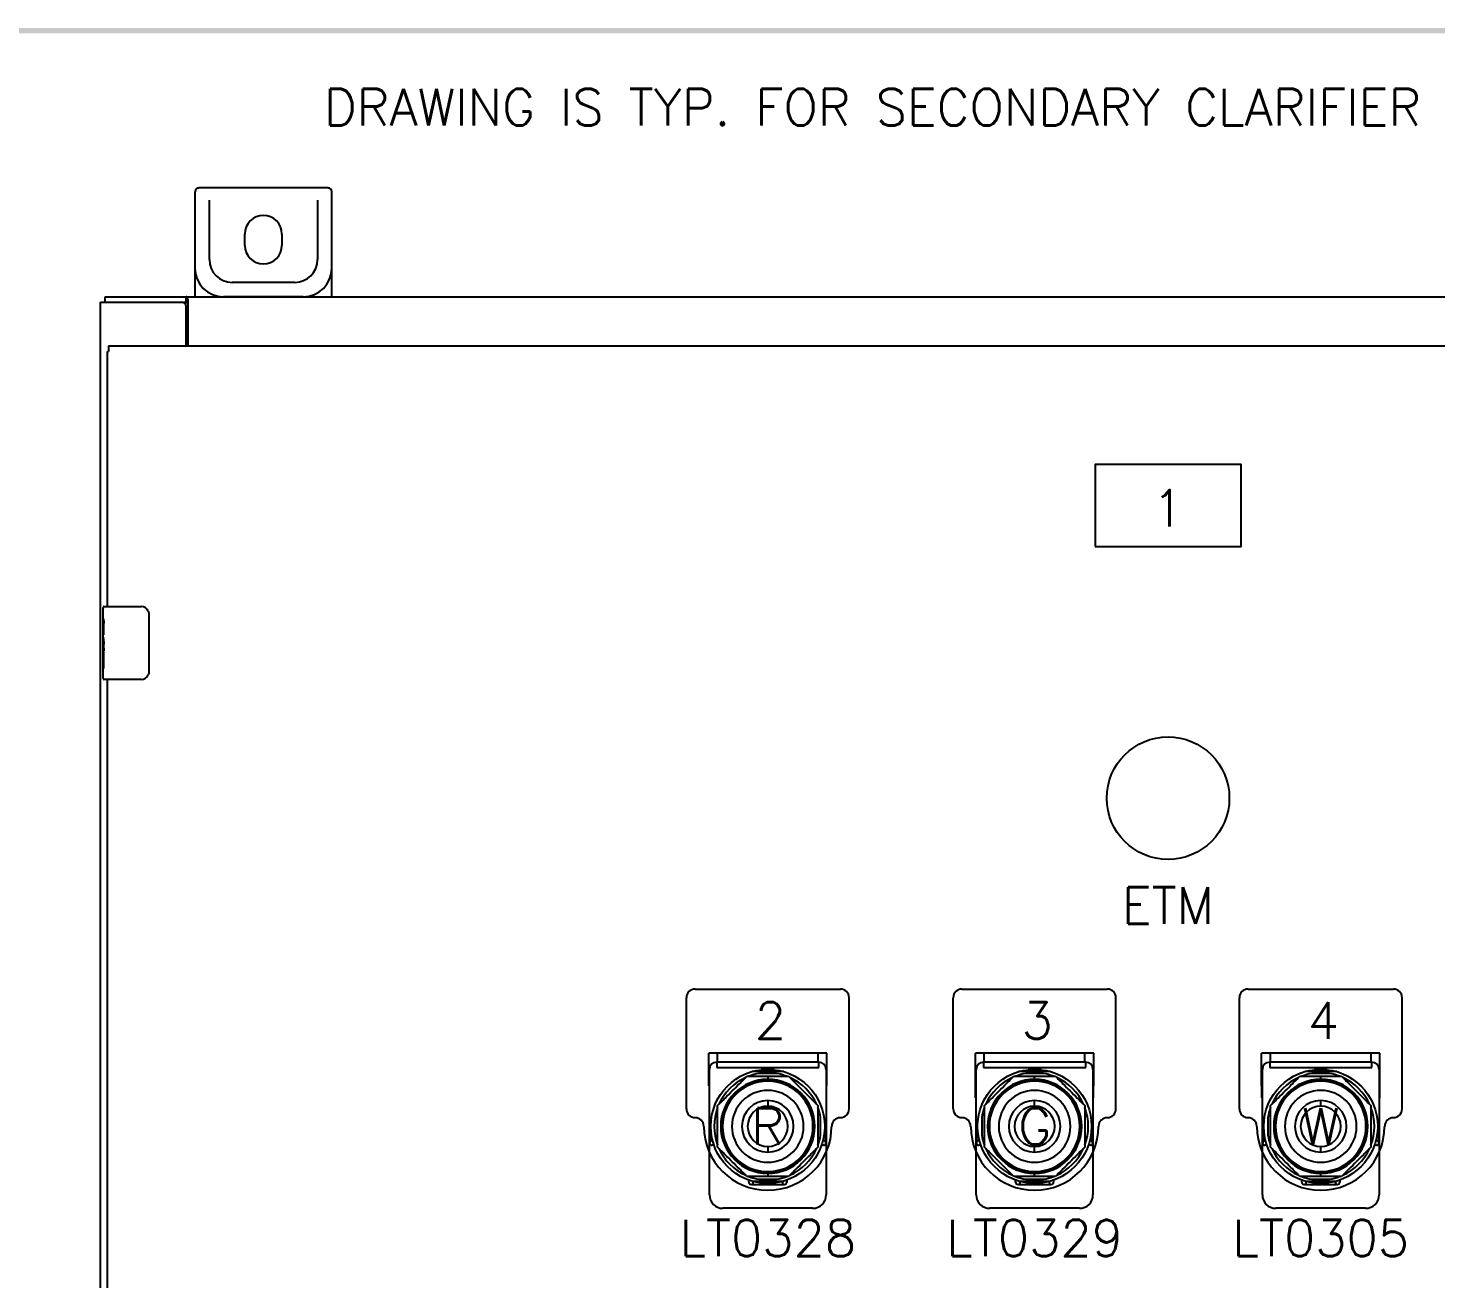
# Model space of a CAD drawing. Header units: inches. Extents: x 0 to 99.3, y 0 to 66.2.
# Drawn here: x 36.88 to 56.18, y 49.02 to 66.17 of the extents above; entities that cross this region are included whole.
import ezdxf
from ezdxf.enums import TextEntityAlignment as Align

# ---------------------------------------------------------------- set-up
doc = ezdxf.new("R2010")
doc.units = ezdxf.units.IN
doc.header["$MEASUREMENT"] = 0
for name, color, linetype in [('PNPD', 7, 'Continuous'), ('PNPG', 72, 'Continuous'), ('PRTG', 130, 'Continuous'), ('PSYMS', 7, 'Continuous'), ('PTAG', 150, 'Continuous')]:
    doc.layers.add(name, color=color, linetype=linetype)
doc.styles.get("Standard").update_dxf_attribs({"font": 'romans.shx'})
doc.styles.add('WD', font='romans.shx')

# ---------------------------------------------------------------- blocks, each defined once
blk = doc.blocks.new('S&L Title Block V2')
at = {"color": 2}
blk.add_trace([(0, 22.5875), (0.025, 22.5625), (33.9, 22.5875), (33.875, 22.5625)], dxfattribs=at)
for tag, height, p in [('TITLE#1', 0.15, (31.1101, 1.7386)), ('TITLE#2', 0.1, (31.1294, 1.58))]:
    blk.add_attdef(tag, text='', height=height).set_placement(p, align=Align.CENTER)
for tag, p, height in [('DRAWNBY', (28.9679, 0.7345), 0.1), ('SCALE', (30.6441, 0.7308), 0.1), ('CHKBY', (28.9754, 0.4287), 0.1), ('DATE', (30.6526, 0.4486), 0.1), ('SH#', (32.9927, 0.197), 0.125)]:
    blk.add_attdef(tag, p, '', height=height)
blk.add_attdef('JOB#', text='', height=0.125).set_placement((32.8299, 0.1952), align=Align.RIGHT)
at = {"flags": 9}
blk.add_attdef('WD_TB', (0, 0), '', height=0.1, dxfattribs=at)
blk = doc.blocks.new('PNL3CF9')
at = {"layer": 'PSYMS'}
blk.add_circle((0, 0), 0.84, dxfattribs=at)
at = {"style": 'WD', "width": 0.9, "flags": 8}
blk.add_attdef('P_TAG1', text='', height=0.125, dxfattribs=at).set_placement((0, 0), align=Align.MIDDLE_CENTER)
for tag, p in [('RATING1', (0, -0.28125)), ('RATING2', (0, -0.4375))]:
    blk.add_attdef(tag, text='', height=0.125, dxfattribs=at).set_placement(p, align=Align.CENTER)
blk = doc.blocks.new('9001KT38LGG31')
at = {"color": 7, "linetype": 'Continuous', "lineweight": 25}
for p, q in [((1.62, 2.129), (0, 2.129)), ((0, 1.68), (0, 2.129)), ((1.62, 1.68), (1.62, 2.129)), ((0.11, 2.004), (0.11, 1.932)), ((1.51, 2.004), (0.11, 2.004)), ((0.11, 1.932), (1.51, 1.932)), ((1.51, 1.932), (1.51, 2.004)), ((0.01, 0.185), (0.01, 1.904)), ((1.029, 1.874), (0.591, 1.874)), ((0.931, 1.849), (0.689, 1.849)), ((0.81, 1.769), (0.81, 1.812)), ((0.81, 1.744), (0.81, 1.754)), ((1.61, 1.904), (1.61, 0.185)), ((0.01, 1.68), (0, 1.68)), ((0.001, 1.516), (0.001, 1.68)), ((1.62, 1.68), (1.61, 1.68)), ((1.619, 1.516), (1.619, 1.68)), ((0.001, 1.516), (0.01, 1.516)), ((0.81, 1.4), (0.81, 1.478)), ((1.61, 1.516), (1.619, 1.516)), ((0.085, 1.245), (0.085, 1.003)), ((0.015, 1.085), (0.015, 0.906)), ((0.165, 1.124), (0.18, 1.124)), ((1.44, 1.124), (1.455, 1.124)), ((1.605, 0.906), (1.605, 1.085)), ((0.044, 0.926), (0.054, 0.926)), ((0.073, 0.864), (0.044, 0.864)), ((0.81, 0.77), (0.81, 0.848)), ((1.576, 0.864), (1.547, 0.864)), ((1.566, 0.926), (1.576, 0.926)), ((0.55, 0.358), (0.55, 0.387)), ((0.689, 0.399), (0.931, 0.399)), ((0.81, 0.494), (0.81, 0.504)), ((0.81, 0.437), (0.81, 0.479)), ((1.07, 0.387), (1.07, 0.358)), ((0.591, 0.374), (1.029, 0.374)), ((0.592, 0.329), (0.783, 0.329)), ((0.612, 0.368), (0.612, 0.358)), ((0.837, 0.329), (1.028, 0.329)), ((1.008, 0.358), (1.008, 0.368)), ((1.425, 0), (0.195, 0))]:
    blk.add_line(p, q, dxfattribs=at)
at = {"color": 8, "linetype": 'Continuous', "lineweight": 25}
for p, q in [((0.12, 2.004), (0.12, 2.129)), ((1.5, 2.004), (1.5, 2.129))]:
    blk.add_line(p, q, dxfattribs=at)
blk.add_circle((0.81, 1.124), 0.781)
at = {"color": 7, "linetype": 'Continuous', "lineweight": 25}
for centre, radius, start, end in [((0.11, 1.904), 0.1, 90, 180), ((1.51, 1.904), 0.1, 0, 90), ((0.81, 1.124), 0.735, 114.2887, 155.7113), ((0.81, 1.124), 0.645, 90, 270), ((0.81, 1.124), 0.63, 90, 270), ((0.81, 1.124), 0.62, 90, 270), ((0.81, 1.124), 0.735, 99.4621, 110.7113), ((0.81, 1.733), 0.188, 63.0553, 116.9447), ((0.81, 1.124), 0.645, 270, 90), ((0.81, 1.124), 0.63, 270, 90), ((0.81, 1.124), 0.62, 270, 90), ((0.81, 1.124), 0.735, 69.2887, 80.5379), ((0.81, 1.124), 0.735, 24.2887, 65.7113), ((0.81, 1.124), 0.492, 90, 270), ((0.81, 1.124), 0.492, 270, 90), ((0.81, 1.124), 0.735, 159.2887, 170.5379), ((0.81, 1.124), 0.354, 90, 270), ((0.81, 1.124), 0.276, 90, 270), ((0.81, 1.124), 0.354, 270, 90), ((0.81, 1.124), 0.276, 270, 90), ((0.81, 1.124), 0.735, 339.2887, 20.7113), ((0.201, 1.124), 0.19, 151.4973, 208.5027), ((1.419, 1.124), 0.19, 331.4973, 28.5027), ((0.81, 1.124), 0.735, 189.4621, 200.7113), ((0.044, 0.895), 0.031, 90.0046, 269.9954), ((0.81, 1.124), 0.735, 204.2887, 245.7113), ((0.81, 1.124), 0.735, 294.2887, 335.7113), ((1.576, 0.895), 0.031, 270.0046, 89.9954), ((0.81, 1.124), 0.735, 249.2887, 260.5379), ((0.81, 1.124), 0.735, 279.4621, 290.7113), ((0.581, 0.358), 0.031, 180.0046, 359.9954), ((0.81, 0.515), 0.188, 243.0553, 296.9447), ((1.039, 0.358), 0.031, 180.0046, 359.9954), ((0.195, 0.185), 0.185, 180, 270), ((1.425, 0.185), 0.185, 270, 0)]:
    blk.add_arc(centre, radius, start, end, dxfattribs=at)
for points, knots in [([(0.123, 1.409), (0.159, 1.445), (0.193, 1.479), (0.259, 1.546), (0.292, 1.578), (0.356, 1.642), (0.388, 1.675), (0.455, 1.741), (0.489, 1.775), (0.525, 1.812)], [0, 0, 0, 0, 0.25, 0.25, 0.5, 0.5, 0.75, 0.75, 1, 1, 1, 1]), ([(0.525, 1.812), (0.577, 1.812), (0.625, 1.812), (0.719, 1.812), (0.764, 1.812), (0.81, 1.812)], [0, 0, 0, 0, 0.5, 0.5, 1, 1, 1, 1]), ([(0.81, 1.812), (0.856, 1.812), (0.901, 1.812), (0.995, 1.812), (1.043, 1.812), (1.095, 1.812)], [0, 0, 0, 0, 0.5, 0.5, 1, 1, 1, 1]), ([(1.095, 1.812), (1.131, 1.775), (1.165, 1.741), (1.232, 1.675), (1.264, 1.642), (1.328, 1.578), (1.361, 1.546), (1.427, 1.479), (1.461, 1.445), (1.498, 1.409)], [0, 0, 0, 0, 0.25, 0.25, 0.5, 0.5, 0.75, 0.75, 1, 1, 1, 1]), ([(0.123, 0.839), (0.123, 0.891), (0.123, 0.939), (0.123, 1.033), (0.123, 1.078), (0.123, 1.17), (0.123, 1.215), (0.123, 1.309), (0.123, 1.357), (0.123, 1.409)], [0, 0, 0, 0, 0.25, 0.25, 0.5, 0.5, 0.75, 0.75, 1, 1, 1, 1]), ([(1.498, 1.409), (1.498, 1.357), (1.498, 1.309), (1.498, 1.215), (1.498, 1.17), (1.498, 1.078), (1.498, 1.033), (1.498, 0.939), (1.498, 0.891), (1.498, 0.839)], [0, 0, 0, 0, 0.25, 0.25, 0.5, 0.5, 0.75, 0.75, 1, 1, 1, 1]), ([(0.525, 0.437), (0.489, 0.473), (0.455, 0.507), (0.388, 0.573), (0.356, 0.606), (0.292, 0.67), (0.259, 0.702), (0.193, 0.769), (0.159, 0.803), (0.123, 0.839)], [0, 0, 0, 0, 0.25, 0.25, 0.5, 0.5, 0.75, 0.75, 1, 1, 1, 1]), ([(1.498, 0.839), (1.461, 0.803), (1.427, 0.769), (1.361, 0.702), (1.328, 0.67), (1.264, 0.606), (1.232, 0.573), (1.165, 0.507), (1.131, 0.473), (1.095, 0.437)], [0, 0, 0, 0, 0.25, 0.25, 0.5, 0.5, 0.75, 0.75, 1, 1, 1, 1]), ([(0.81, 0.437), (0.764, 0.437), (0.719, 0.437), (0.625, 0.437), (0.577, 0.437), (0.525, 0.437)], [0, 0, 0, 0, 0.5, 0.5, 1, 1, 1, 1]), ([(1.095, 0.437), (1.043, 0.437), (0.995, 0.437), (0.901, 0.437), (0.856, 0.437), (0.81, 0.437)], [0, 0, 0, 0, 0.5, 0.5, 1, 1, 1, 1])]:
    blk.add_open_spline(points, degree=3, knots=knots, dxfattribs=at)
blk = doc.blocks.new('9001KP1G31')
at = {"color": 7, "linetype": 'Continuous', "lineweight": 25}
for p, q in [((1.62, 2.129), (0, 2.129)), ((0, 1.68), (0, 2.129)), ((1.62, 1.68), (1.62, 2.129)), ((0.11, 2.004), (0.11, 1.932)), ((1.51, 2.004), (0.11, 2.004)), ((0.11, 1.932), (1.51, 1.932)), ((1.51, 1.932), (1.51, 2.004)), ((0.01, 0.185), (0.01, 1.904)), ((1.029, 1.874), (0.591, 1.874)), ((0.931, 1.849), (0.689, 1.849)), ((0.81, 1.812), (0.81, 1.769)), ((0.81, 1.754), (0.81, 1.744)), ((1.61, 1.904), (1.61, 0.185)), ((0.01, 1.68), (0, 1.68)), ((1.62, 1.68), (1.61, 1.68)), ((0.81, 1.478), (0.81, 1.4)), ((1.535, 1.003), (1.535, 1.245)), ((0.015, 1.085), (0.015, 0.906)), ((0.18, 1.124), (0.165, 1.124)), ((1.455, 1.124), (1.44, 1.124)), ((1.605, 0.906), (1.605, 1.085)), ((0.044, 0.926), (0.054, 0.926)), ((0.073, 0.864), (0.044, 0.864)), ((0.81, 0.848), (0.81, 0.77)), ((1.576, 0.864), (1.547, 0.864)), ((1.566, 0.926), (1.576, 0.926)), ((0.55, 0.358), (0.55, 0.387)), ((0.689, 0.399), (0.931, 0.399)), ((0.81, 0.504), (0.81, 0.494)), ((0.81, 0.479), (0.81, 0.437)), ((1.07, 0.387), (1.07, 0.358)), ((0.591, 0.374), (1.029, 0.374)), ((0.592, 0.329), (0.783, 0.329)), ((0.612, 0.368), (0.612, 0.358)), ((0.837, 0.329), (1.028, 0.329)), ((1.008, 0.358), (1.008, 0.368)), ((1.425, 0), (0.195, 0))]:
    blk.add_line(p, q, dxfattribs=at)
at = {"color": 8, "linetype": 'Continuous', "lineweight": 25}
for p, q in [((0.12, 2.004), (0.12, 2.129)), ((1.5, 2.004), (1.5, 2.129))]:
    blk.add_line(p, q, dxfattribs=at)
blk.add_circle((0.81, 1.124), 0.781)
at = {"color": 7, "linetype": 'Continuous', "lineweight": 25}
for centre, radius, start, end in [((0.11, 1.904), 0.1, 90, 180), ((1.51, 1.904), 0.1, 0, 90), ((0.81, 1.124), 0.735, 114.2887, 155.7113), ((0.81, 1.124), 0.645, 90, 270), ((0.81, 1.124), 0.63, 90, 270), ((0.81, 1.124), 0.62, 90, 270), ((0.81, 1.124), 0.735, 99.4621, 110.7113), ((0.81, 1.733), 0.188, 63.0553, 116.9447), ((0.81, 1.124), 0.645, 270, 90), ((0.81, 1.124), 0.63, 270, 90), ((0.81, 1.124), 0.62, 270, 90), ((0.81, 1.124), 0.735, 69.2887, 80.5379), ((0.81, 1.124), 0.735, 24.2887, 65.7113), ((0.81, 1.124), 0.492, 90, 270), ((0.81, 1.124), 0.492, 270, 90), ((0.81, 1.124), 0.735, 159.2887, 200.7113), ((0.81, 1.124), 0.354, 90, 270), ((0.81, 1.124), 0.276, 90, 270), ((0.81, 1.124), 0.354, 270, 90), ((0.81, 1.124), 0.276, 270, 90), ((0.81, 1.124), 0.735, 9.4621, 20.7113), ((0.201, 1.124), 0.19, 151.4973, 208.5027), ((1.419, 1.124), 0.19, 331.4973, 28.5027), ((0.81, 1.124), 0.735, 339.2887, 350.5379), ((0.044, 0.895), 0.031, 90.0046, 269.9954), ((0.81, 1.124), 0.735, 204.2887, 245.7113), ((0.81, 1.124), 0.735, 294.2887, 335.7113), ((1.576, 0.895), 0.031, 270.0046, 89.9954), ((0.81, 1.124), 0.735, 249.2887, 260.5379), ((0.81, 1.124), 0.735, 279.4621, 290.7113), ((0.581, 0.358), 0.031, 180.0046, 359.9954), ((0.81, 0.515), 0.188, 243.0553, 296.9447), ((1.039, 0.358), 0.031, 180.0046, 359.9954), ((0.195, 0.185), 0.185, 180, 270), ((1.425, 0.185), 0.185, 270, 0)]:
    blk.add_arc(centre, radius, start, end, dxfattribs=at)
for points, knots in [([(0.123, 1.409), (0.159, 1.445), (0.193, 1.479), (0.259, 1.546), (0.292, 1.578), (0.356, 1.642), (0.388, 1.675), (0.455, 1.741), (0.489, 1.775), (0.525, 1.812)], [0, 0, 0, 0, 0.25, 0.25, 0.5, 0.5, 0.75, 0.75, 1, 1, 1, 1]), ([(0.525, 1.812), (0.577, 1.812), (0.625, 1.812), (0.719, 1.812), (0.764, 1.812), (0.81, 1.812)], [0, 0, 0, 0, 0.5, 0.5, 1, 1, 1, 1]), ([(0.81, 1.812), (0.856, 1.812), (0.901, 1.812), (0.995, 1.812), (1.043, 1.812), (1.095, 1.812)], [0, 0, 0, 0, 0.5, 0.5, 1, 1, 1, 1]), ([(1.095, 1.812), (1.131, 1.775), (1.165, 1.741), (1.232, 1.675), (1.264, 1.642), (1.328, 1.578), (1.361, 1.546), (1.427, 1.479), (1.461, 1.445), (1.498, 1.409)], [0, 0, 0, 0, 0.25, 0.25, 0.5, 0.5, 0.75, 0.75, 1, 1, 1, 1]), ([(0.123, 0.839), (0.123, 0.891), (0.123, 0.939), (0.123, 1.033), (0.123, 1.078), (0.123, 1.17), (0.123, 1.215), (0.123, 1.309), (0.123, 1.357), (0.123, 1.409)], [0, 0, 0, 0, 0.25, 0.25, 0.5, 0.5, 0.75, 0.75, 1, 1, 1, 1]), ([(1.498, 1.409), (1.498, 1.357), (1.498, 1.309), (1.498, 1.215), (1.498, 1.17), (1.498, 1.078), (1.498, 1.033), (1.498, 0.939), (1.498, 0.891), (1.498, 0.839)], [0, 0, 0, 0, 0.25, 0.25, 0.5, 0.5, 0.75, 0.75, 1, 1, 1, 1]), ([(0.525, 0.437), (0.489, 0.473), (0.455, 0.507), (0.388, 0.573), (0.356, 0.606), (0.292, 0.67), (0.259, 0.702), (0.193, 0.769), (0.159, 0.803), (0.123, 0.839)], [0, 0, 0, 0, 0.25, 0.25, 0.5, 0.5, 0.75, 0.75, 1, 1, 1, 1]), ([(1.498, 0.839), (1.461, 0.803), (1.427, 0.769), (1.361, 0.702), (1.328, 0.67), (1.264, 0.606), (1.232, 0.573), (1.165, 0.507), (1.131, 0.473), (1.095, 0.437)], [0, 0, 0, 0, 0.25, 0.25, 0.5, 0.5, 0.75, 0.75, 1, 1, 1, 1]), ([(0.81, 0.437), (0.764, 0.437), (0.719, 0.437), (0.625, 0.437), (0.577, 0.437), (0.525, 0.437)], [0, 0, 0, 0, 0.5, 0.5, 1, 1, 1, 1]), ([(1.095, 0.437), (1.043, 0.437), (0.995, 0.437), (0.901, 0.437), (0.856, 0.437), (0.81, 0.437)], [0, 0, 0, 0, 0.5, 0.5, 1, 1, 1, 1])]:
    blk.add_open_spline(points, degree=3, knots=knots, dxfattribs=at)
blk = doc.blocks.new('_NPXXD3_RING_NAMETAG')
at = {"layer": 'PNPG'}
for p, q in [((-1.006, 1.009), (0.986, 1.009)), ((-1.125, -0.635), (-1.125, 0.89)), ((1.105, -0.635), (1.105, 0.89))]:
    blk.add_line(p, q, dxfattribs=at)
for centre, radius, start, end in [((-1.006, 0.89), 0.119, 90, 180), ((0.986, 0.89), 0.119, 0, 90), ((-1.006, -0.635), 0.119, 180, 270), ((-1.006, -0.874), 0.119, 0, 90), ((0.986, -0.874), 0.119, 90, 180), ((0.986, -0.635), 0.119, 270, 0), ((-0.01, -0.874), 0.876, 180, 0)]:
    blk.add_arc(centre, radius, start, end, dxfattribs=at)
blk = doc.blocks.new('NPXXD3')
at = {"style": 'WD'}
for tag, height, width, flags, p in [('DESC1', 0.125, 0.9, 8, (0, 0.125)), ('DESC2', 0.125, 0.9, 8, (0, -0.062)), ('DESC3', 0.125, 0.9, 8, (0, -0.25)), ('ASSYCODE', 0.01, 0.9, 9, (0.328, -0.109)), ('MFG', 0.01, 0.9, 9, (0.328, -0.077)), ('CAT', 0.01, 0.9, 9, (0.328, -0.093)), ('POS2', 0.1, 0.7, 8, (0, -0.391))]:
    blk.add_attdef(tag, text='', height=height, dxfattribs=dict(at, width=width, flags=flags)).set_placement(p, align=Align.CENTER)
at = {"style": 'WD', "width": 0.7, "flags": 8}
blk.add_attdef('POS1', text='', height=0.1, dxfattribs=at).set_placement((-0.312, -0.516), align=Align.RIGHT)
blk.add_attdef('POS3', (0.312, -0.516), '', height=0.1, dxfattribs=at)
blk = doc.blocks.new('SCE-42XEL3112SS6LP')
at = {"linetype": 'Continuous'}
for p, q in [((2.859, 2.627), (2.859, 44.477)), ((2.859, 44.477), (3.974, 44.477)), ((2.922, 44.477), (2.922, 44.552)), ((2.922, 44.552), (34.171, 44.552)), ((3.974, 44.477), (4.031, 44.477)), ((4.031, 44.477), (4.031, 44.552)), ((4.034, 43.877), (4.034, 44.417)), ((4.061, 43.877), (4.061, 44.509)), ((2.967, 43.877), (2.967, 43.802)), ((2.967, 43.877), (32.016, 43.877)), ((2.954, 40.302), (2.954, 43.802)), ((2.954, 43.802), (2.967, 43.802)), ((2.894, 40.143), (2.894, 40.287)), ((2.894, 39.887), (2.894, 40.14)), ((2.909, 40.302), (3.419, 40.302)), ((3.519, 40.202), (3.519, 39.402)), ((2.903, 40.085), (2.894, 40.085)), ((2.904, 39.917), (2.904, 40.074)), ((2.894, 39.917), (2.904, 39.917)), ((2.894, 39.317), (2.894, 39.885)), ((2.897, 39.854), (2.894, 39.854)), ((2.904, 39.734), (2.904, 39.787)), ((2.894, 39.723), (2.903, 39.723)), ((2.894, 39.687), (2.904, 39.687)), ((2.894, 39.624), (2.904, 39.624)), ((2.904, 39.456), (2.904, 39.687)), ((2.894, 39.456), (2.904, 39.456)), ((3.419, 39.302), (2.909, 39.302)), ((2.954, 24.052), (2.954, 39.302))]:
    blk.add_line(p, q, dxfattribs=at)
for points in [[(4.05, 44.531), (4.048, 44.533), (4.047, 44.536), (4.046, 44.538), (4.045, 44.54), (4.044, 44.542), (4.043, 44.544), (4.042, 44.545), (4.041, 44.547), (4.039, 44.548), (4.038, 44.549), (4.037, 44.55), (4.036, 44.551), (4.035, 44.551), (4.033, 44.552), (4.032, 44.552), (4.031, 44.552)], [(4.041, 44.469), (4.04, 44.471), (4.039, 44.472), (4.038, 44.473), (4.037, 44.474), (4.036, 44.475), (4.035, 44.476), (4.034, 44.476), (4.033, 44.477), (4.032, 44.477), (4.031, 44.477)], [(4.061, 44.456), (4.06, 44.456), (4.058, 44.456), (4.057, 44.456), (4.056, 44.456), (4.055, 44.457), (4.054, 44.457), (4.053, 44.457), (4.052, 44.458), (4.05, 44.459), (4.049, 44.46), (4.048, 44.461), (4.047, 44.462), (4.046, 44.463), (4.045, 44.464), (4.044, 44.465), (4.043, 44.467), (4.041, 44.469)], [(4.061, 44.509), (4.06, 44.51), (4.059, 44.512), (4.057, 44.514), (4.056, 44.516), (4.055, 44.518), (4.054, 44.52), (4.053, 44.523), (4.052, 44.526), (4.05, 44.531)], [(2.894, 40.143), (2.894, 40.14), (2.895, 40.136), (2.895, 40.13), (2.897, 40.124), (2.898, 40.117), (2.899, 40.11), (2.901, 40.101), (2.902, 40.093)], [(3.512, 40.238), (3.514, 40.233), (3.516, 40.227), (3.517, 40.221), (3.518, 40.215), (3.519, 40.208), (3.519, 40.202)], [(2.902, 40.093), (2.903, 40.083), (2.904, 40.074)], [(2.894, 39.887), (2.894, 39.88), (2.895, 39.872), (2.895, 39.864), (2.897, 39.855)], [(2.897, 39.855), (2.9, 39.828), (2.901, 39.819), (2.902, 39.811), (2.903, 39.802), (2.903, 39.794), (2.904, 39.787)], [(2.904, 39.734), (2.903, 39.727), (2.903, 39.721), (2.903, 39.715), (2.902, 39.709), (2.901, 39.703), (2.901, 39.698)], [(3.519, 39.402), (3.519, 39.396), (3.518, 39.39), (3.517, 39.383), (3.516, 39.377), (3.514, 39.372), (3.512, 39.366)]]:
    blk.add_lwpolyline(points, dxfattribs=at)
for centre, radius, start, end in [((3.974, 44.417), 0.06, 0, 90), ((2.909, 40.287), 0.015, 90, 180), ((3.419, 40.202), 0.1, 21.1999, 90), ((3.419, 39.402), 0.1, 270, 338.7946), ((2.909, 39.317), 0.015, 180, 270)]:
    blk.add_arc(centre, radius, start, end, dxfattribs=at)
blk.add_ellipse((3.094, 39.72), major_axis=(0.2, 0), ratio=0.432808, start_param=3.141593, end_param=3.403409, dxfattribs=at)
blk = doc.blocks.new('FEET')
at = {"color": 7, "linetype": 'Continuous'}
for p, q in [((39.168, 62.486), (39.168, 63.925)), ((40.992, 63.976), (39.219, 63.976)), ((41.043, 62.486), (41.043, 63.925)), ((39.363, 63.81), (39.363, 62.994)), ((40.847, 63.81), (40.847, 62.994)), ((39.851, 63.189), (39.851, 63.345)), ((40.359, 63.345), (40.359, 63.189)), ((40.535, 62.681), (39.676, 62.681)), ((39.558, 62.486), (40.652, 62.486))]:
    blk.add_line(p, q, dxfattribs=at)
for centre, radius, start, end in [((39.219, 63.925), 0.0508, 90, 180), ((40.992, 63.925), 0.0508, 0, 90), ((40.105, 63.345), 0.254, 0, 180), ((40.105, 63.189), 0.254, 180, 0), ((39.676, 62.994), 0.312, 180, 270), ((40.535, 62.994), 0.312, 270, 0), ((39.558, 62.876), 0.391, 180, 270), ((40.652, 62.876), 0.391, 270, 0)]:
    blk.add_arc(centre, radius, start, end, dxfattribs=at)

msp = doc.modelspace()

# ---------------------------------------------------------------- linework, layer by layer
at = {"layer": 'PNPG'}
msp.add_lwpolyline([(51.5058, 59.0601), (53.5058, 59.0601), (53.5058, 60.1851), (51.5058, 60.1851)], close=True, dxfattribs=at)

# ---------------------------------------------------------------- block references
at = {"xscale": 2.929396860719451, "yscale": 2.929396860719451, "zscale": 2.929396860719451}
msp.add_blockref('S&L Title Block V2', (0, 0), dxfattribs=at)
msp.add_blockref('FEET', (0, 0))
ref = msp.add_blockref('NPXXD3', (52.5058, 59.6851))
ref.add_attrib('DESC2', '1', dxfattribs={"layer": 'PNPD', "height": 0.5, "style": 'WD', "flags": 8}).set_placement((52.5058, 59.333), align=Align.CENTER)
at = {"layer": 'PSYMS'}
for name, p in [('SCE-42XEL3112SS6LP', (35.0145, 17.9336)), ('_NPXXD3_RING_NAMETAG', (47.0286, 51.9837)), ('_NPXXD3_RING_NAMETAG', (50.6867, 51.9837)), ('_NPXXD3_RING_NAMETAG', (54.6086, 51.9837))]:
    msp.add_blockref(name, p, dxfattribs=at)
ref = msp.add_blockref('PNL3CF9', (52.5058, 55.6098), dxfattribs=at)
ref.add_attrib('P_TAG1', 'ETM', dxfattribs={"layer": 'PTAG', "height": 0.5, "style": 'WD', "flags": 8}).set_placement((52.5058, 54.1379), align=Align.MIDDLE_CENTER)
ref = msp.add_blockref('9001KP1G31', (46.2087, 49.9858), dxfattribs=at)
ref.add_attrib('P_TAG1', 'LT0328', dxfattribs={"layer": 'PTAG', "height": 0.5, "style": 'WD', "flags": 8}).set_placement((47.0187, 49.5784), align=Align.MIDDLE_CENTER)
ref.add_attrib('RATING1', 'R', dxfattribs={"layer": 'PRTG', "height": 0.5, "style": 'WD', "flags": 8}).set_placement((47.0187, 50.8613), align=Align.CENTER)
ref = msp.add_blockref('9001KT38LGG31', (49.8668, 49.9858), dxfattribs=at)
ref.add_attrib('P_TAG1', 'LT0329', dxfattribs={"layer": 'PTAG', "height": 0.5, "style": 'WD', "flags": 8}).set_placement((50.6768, 49.5784), align=Align.MIDDLE_CENTER)
ref.add_attrib('RATING1', 'G', dxfattribs={"layer": 'PRTG', "height": 0.5, "style": 'WD', "flags": 8}).set_placement((50.6768, 50.8613), align=Align.CENTER)
ref = msp.add_blockref('9001KT38LGG31', (53.7887, 49.9858), dxfattribs=at)
ref.add_attrib('P_TAG1', 'LT0305', dxfattribs={"layer": 'PTAG', "height": 0.5, "style": 'WD', "flags": 8}).set_placement((54.5987, 49.5784), align=Align.MIDDLE_CENTER)
ref.add_attrib('RATING1', 'W', dxfattribs={"layer": 'PRTG', "height": 0.5, "style": 'WD', "flags": 8}).set_placement((54.5987, 50.8613), align=Align.CENTER)

# ---------------------------------------------------------------- texts
at = {"insert": (40.9338, 65.3335), "char_height": 0.5, "width": 27.514871, "attachment_point": 1}
msp.add_mtext('DRAWING IS TYP. FOR SECONDARY CLARIFIER NO. 1-4 SCUM PITS', dxfattribs=at)
at = {"char_height": 0.5, "attachment_point": 1}
for s, insert in [('2', (46.8405, 52.8115)), ('3', (50.4986, 52.8115)), ('4', (54.4205, 52.8115))]:
    msp.add_mtext_dynamic_manual_height_columns(s, width=0.561782, gutter_width=0.5, heights=[0], dxfattribs=dict(at, insert=insert))

doc.saveas('drawing.dxf')
